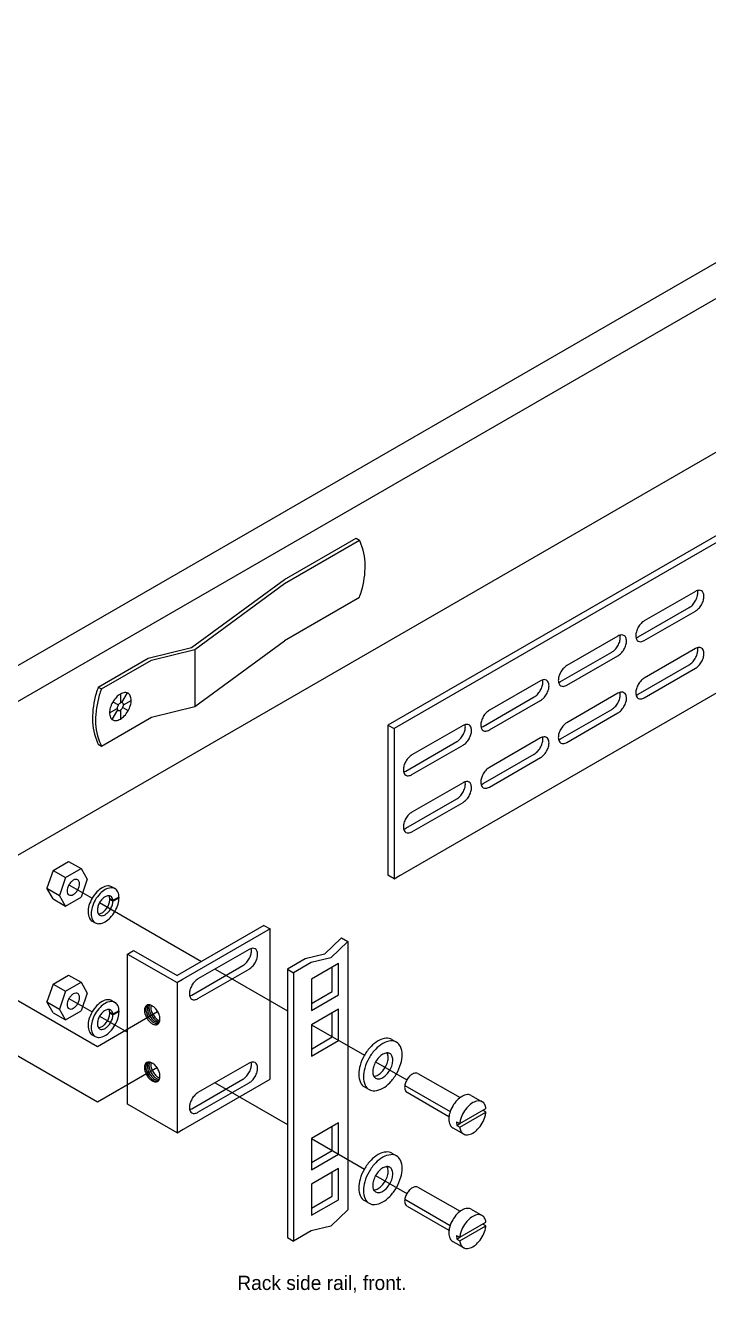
# Model space of a CAD drawing. Extents: x 176 to 779, y 118 to 489.
# Drawn here: x 392.4 to 583.3, y 123.1 to 477.5 of the extents above; entities that cross this region are included whole.
import ezdxf

# ---------------------------------------------------------------- set-up
doc = ezdxf.new("R2010")
doc.units = 0
doc.linetypes.add('CENT', pattern=[0])
for name, color, linetype in [('BESLAG', 7, 'CONTINUOUS'), ('LINIER', 5, 'CENT'), ('RACK', 7, 'CONTINUOUS')]:
    doc.layers.add(name, color=color, linetype=linetype)

# ---------------------------------------------------------------- blocks, each defined once
blk = doc.blocks.new('10757701')
at = {"layer": 'BESLAG', "color": 0}
for p, q in [((83.92, 97.8), (59.67, 83.8)), ((85.65, 96.8), (59.67, 81.8)), ((85.65, 54.8), (85.65, 96.8)), ((45.81, 47.8), (45.81, 89.8)), ((45.81, 89.8), (59.67, 81.8)), ((47.55, 90.8), (59.67, 83.8)), ((79.8, 91.08), (65.52, 82.83)), ((63.78, 78.33), (78.07, 86.58)), ((65.52, 77.33), (79.8, 85.58)), ((59.67, 81.8), (59.67, 39.8)), ((79.8, 59.28), (65.52, 51.03)), ((59.67, 39.8), (85.65, 54.8)), ((63.78, 46.53), (78.07, 54.78)), ((65.52, 45.53), (79.8, 53.78)), ((59.67, 39.8), (45.81, 47.8))]:
    blk.add_line(p, q, dxfattribs=at)
for points in [[(83.92, 97.8), (85.65, 96.8)], [(45.81, 89.8), (47.55, 90.8)], [(59.67, 81.8), (61.4, 82.8)], [(59.67, 39.8), (61.4, 40.8)]]:
    blk.add_lwpolyline(points, dxfattribs=at)
for points in [[(78.07, 86.58, 0.072341), (78.94, 87.27, 0.058752), (79.76, 88.36, 0.058752), (80.29, 89.61, 0.072341), (80.45, 90.7, 0.063289), (80.38, 91.32, 0.156851)], [(79.8, 85.58, 0.072341), (80.67, 86.27, 0.058752), (81.49, 87.36, 0.058752), (82.03, 88.61, 0.072341), (82.19, 89.7, 0.106617), (81.97, 90.72, 0.156851), (81.49, 91.25, 0.156851), (80.79, 91.4, 0.106617), (79.8, 91.08, 0.072341)], [(65.52, 82.83, 0.072341), (64.65, 82.14, 0.058752), (63.83, 81.05, 0.058752)], [(63.83, 81.05, 0.058752), (63.29, 79.8, 0.072341), (63.13, 78.7, 0.106617), (63.35, 77.69, 0.156851), (63.83, 77.16, 0.156851), (64.53, 77.01, 0.106617), (65.52, 77.33, 0.072341)], [(63.21, 78.09, 0.063289), (63.78, 78.33, 0.072341)], [(52.35, 75.48, 0.048258), (52.31, 75.05, 0.072341), (52.45, 74.06, 0.058752), (52.94, 72.92, 0.058752)], [(52.94, 72.92, 0.058752), (53.68, 71.93, 0.072341), (54.47, 71.3, 0.048258), (54.86, 71.13, 0.156851)], [(52.35, 59.48, 0.048258), (52.31, 59.05, 0.072341), (52.45, 58.06, 0.058752), (52.94, 56.92, 0.058752)], [(52.94, 56.92, 0.058752), (53.68, 55.93, 0.072341), (54.47, 55.3, 0.048258), (54.86, 55.13, 0.156851)], [(78.07, 54.78, 0.072341), (78.94, 55.47, 0.058752), (79.76, 56.56, 0.058752), (80.29, 57.81, 0.072341), (80.45, 58.9, 0.063289), (80.38, 59.52, 0.156851)], [(79.8, 53.78, 0.072341), (80.67, 54.47, 0.058752), (81.49, 55.56, 0.058752), (82.03, 56.81, 0.072341), (82.19, 57.9, 0.106617), (81.97, 58.92, 0.156851), (81.49, 59.45, 0.156851), (80.79, 59.6, 0.106617), (79.8, 59.28, 0.072341)], [(65.52, 51.03, 0.072341), (64.65, 50.34, 0.058752), (63.83, 49.25, 0.058752)], [(63.83, 49.25, 0.058752), (63.29, 48, 0.072341), (63.13, 46.9, 0.106617), (63.35, 45.89, 0.156851), (63.83, 45.36, 0.156851), (64.53, 45.21, 0.106617), (65.52, 45.53, 0.072341)], [(63.21, 46.29, 0.063289), (63.78, 46.53, 0.072341)]]:
    blk.add_lwpolyline(points, format="xyb", dxfattribs=at)
for points in [[(51.21, 71.92, 0.058752), (51.95, 70.93, 0.072341), (52.74, 70.3, 0.106617), (53.64, 70.02, 0.156851), (54.27, 70.15, 0.156851), (54.71, 70.63, 0.106617), (54.91, 71.55, 0.072341), (54.76, 72.55, 0.058752), (54.27, 73.69, 0.058752), (53.53, 74.68, 0.072341), (52.74, 75.3, 0.106617), (51.84, 75.59, 0.156851), (51.21, 75.46, 0.156851), (50.77, 74.98, 0.106617), (50.58, 74.05, 0.072341), (50.72, 73.06, 0.058752)], [(51.21, 55.92, 0.058752), (51.95, 54.93, 0.072341), (52.74, 54.3, 0.106617), (53.64, 54.02, 0.156851), (54.27, 54.15, 0.156851), (54.71, 54.63, 0.106617), (54.91, 55.55, 0.072341), (54.76, 56.55, 0.058752), (54.27, 57.69, 0.058752), (53.53, 58.68, 0.072341), (52.74, 59.3, 0.106617), (51.84, 59.59, 0.156851), (51.21, 59.46, 0.156851), (50.77, 58.98, 0.106617), (50.58, 58.05, 0.072341), (50.72, 57.06, 0.058752)]]:
    blk.add_lwpolyline(points, format="xyb", close=True, dxfattribs=at)

msp = doc.modelspace()

# ---------------------------------------------------------------- linework, layer by layer
at = {"layer": 'BESLAG', "color": 0}
for p, q in [((714.53, 409.35), (493.7, 281.85)), ((714.53, 407.35), (495.43, 280.85)), ((495.43, 238.85), (714.53, 365.35)), ((579.65, 319.23), (565.36, 310.98)), ((563.63, 306.48), (577.92, 314.73)), ((565.36, 305.48), (579.65, 313.73)), ((558, 306.73), (543.71, 298.48)), ((541.98, 293.98), (556.27, 302.23)), ((579.65, 303.23), (565.36, 294.98)), ((543.71, 292.98), (558, 301.23)), ((563.63, 290.48), (577.92, 298.73)), ((565.36, 289.48), (579.65, 297.73)), ((536.35, 294.23), (522.06, 285.98)), ((558, 290.73), (543.71, 282.48)), ((520.33, 281.48), (534.62, 289.73)), ((522.06, 280.48), (536.35, 288.73)), ((541.98, 277.98), (556.27, 286.23)), ((543.71, 276.98), (558, 285.23)), ((493.7, 281.85), (495.43, 280.85)), ((493.7, 281.85), (493.7, 239.85)), ((495.43, 280.85), (495.43, 238.85)), ((514.7, 281.73), (500.41, 273.48)), ((498.68, 268.98), (512.97, 277.23)), ((536.35, 278.23), (522.06, 269.98)), ((500.41, 267.98), (514.7, 276.23)), ((520.33, 265.48), (534.62, 273.73)), ((522.06, 264.48), (536.35, 272.73)), ((514.7, 265.73), (500.41, 257.48)), ((498.68, 252.98), (512.97, 261.23)), ((500.41, 251.98), (514.7, 260.23)), ((495.43, 238.85), (493.7, 239.85))]:
    msp.add_line(p, q, dxfattribs=at)
for points in [[(577.92, 314.73, 0.072341), (578.79, 315.41, 0.058752), (579.6, 316.5, 0.058752), (580.14, 317.75, 0.072341), (580.3, 318.85, 0.063289), (580.22, 319.47, 0.156851)], [(579.65, 313.73, 0.072341), (580.52, 314.41, 0.058752), (581.33, 315.5, 0.058752), (581.87, 316.75, 0.072341), (582.03, 317.85, 0.106617), (581.81, 318.86, 0.156851), (581.33, 319.39, 0.156851), (580.64, 319.54, 0.106617), (579.65, 319.23, 0.072341)], [(563.68, 309.2, 0.058752), (563.14, 307.95, 0.072341), (562.98, 306.85, 0.106617), (563.2, 305.84, 0.156851), (563.68, 305.31, 0.156851), (564.37, 305.16, 0.106617), (565.36, 305.48, 0.072341)], [(565.36, 310.98, 0.072341), (564.49, 310.29, 0.058752), (563.68, 309.2, 0.058752)], [(556.27, 302.23, 0.072341), (557.14, 302.91, 0.058752), (557.95, 304, 0.058752), (558.49, 305.25, 0.072341), (558.65, 306.35, 0.063289), (558.57, 306.97, 0.156851)], [(558, 301.23, 0.072341), (558.87, 301.91, 0.058752), (559.68, 303, 0.058752), (560.22, 304.25, 0.072341), (560.38, 305.35, 0.106617), (560.16, 306.36, 0.156851), (559.68, 306.89, 0.156851), (558.99, 307.04, 0.106617), (558, 306.73, 0.072341)], [(563.06, 306.24, 0.063289), (563.63, 306.48, 0.072341)], [(577.92, 298.73, 0.072341), (578.79, 299.41, 0.058752), (579.6, 300.5, 0.058752), (580.14, 301.75, 0.072341), (580.3, 302.85, 0.063289), (580.22, 303.47, 0.156851)], [(579.65, 297.73, 0.072341), (580.52, 298.41, 0.058752), (581.33, 299.5, 0.058752), (581.87, 300.75, 0.072341), (582.03, 301.85, 0.106617), (581.81, 302.86, 0.156851), (581.33, 303.39, 0.156851), (580.64, 303.54, 0.106617), (579.65, 303.23, 0.072341)], [(543.71, 298.48, 0.072341), (542.84, 297.79, 0.058752), (542.03, 296.7, 0.058752)], [(534.62, 289.73, 0.072341), (535.49, 290.41, 0.058752), (536.3, 291.5, 0.058752), (536.84, 292.75, 0.072341), (537, 293.85, 0.063289), (536.92, 294.47, 0.156851)], [(536.35, 288.73, 0.072341), (537.22, 289.41, 0.058752), (538.03, 290.5, 0.058752), (538.57, 291.75, 0.072341), (538.73, 292.85, 0.106617), (538.51, 293.86, 0.156851), (538.03, 294.39, 0.156851), (537.33, 294.54, 0.106617), (536.35, 294.23, 0.072341)], [(542.03, 296.7, 0.058752), (541.49, 295.45, 0.072341), (541.33, 294.35, 0.106617), (541.55, 293.34, 0.156851), (542.03, 292.81, 0.156851), (542.72, 292.66, 0.106617), (543.71, 292.98, 0.072341)], [(565.36, 294.98, 0.072341), (564.49, 294.29, 0.058752), (563.68, 293.2, 0.058752)], [(541.41, 293.74, 0.063289), (541.98, 293.98, 0.072341)], [(556.27, 286.23, 0.072341), (557.14, 286.91, 0.058752), (557.95, 288, 0.058752), (558.49, 289.25, 0.072341), (558.65, 290.35, 0.063289), (558.57, 290.97, 0.156851)], [(558, 285.23, 0.072341), (558.87, 285.91, 0.058752), (559.68, 287, 0.058752), (560.22, 288.25, 0.072341), (560.38, 289.35, 0.106617), (560.16, 290.36, 0.156851), (559.68, 290.89, 0.156851), (558.99, 291.04, 0.106617), (558, 290.73, 0.072341)], [(563.68, 293.2, 0.058752), (563.14, 291.95, 0.072341), (562.98, 290.85, 0.106617), (563.2, 289.84, 0.156851), (563.68, 289.31, 0.156851), (564.37, 289.16, 0.106617), (565.36, 289.48, 0.072341)], [(563.06, 290.24, 0.063289), (563.63, 290.48, 0.072341)], [(520.37, 284.2, 0.058752), (519.84, 282.95, 0.072341), (519.68, 281.85, 0.106617), (519.9, 280.84, 0.156851), (520.37, 280.31, 0.156851), (521.07, 280.16, 0.106617), (522.06, 280.48, 0.072341)], [(522.06, 285.98, 0.072341), (521.19, 285.29, 0.058752), (520.37, 284.2, 0.058752)], [(512.97, 277.23, 0.072341), (513.84, 277.91, 0.058752), (514.65, 279, 0.058752), (515.19, 280.25, 0.072341), (515.35, 281.35, 0.063289), (515.27, 281.97, 0.156851)], [(514.7, 276.23, 0.072341), (515.57, 276.91, 0.058752), (516.38, 278, 0.058752), (516.92, 279.25, 0.072341), (517.08, 280.35, 0.106617), (516.86, 281.36, 0.156851), (516.38, 281.89, 0.156851), (515.68, 282.04, 0.106617), (514.7, 281.73, 0.072341)], [(519.76, 281.24, 0.063289), (520.33, 281.48, 0.072341)], [(542.03, 280.7, 0.058752), (541.49, 279.45, 0.072341), (541.33, 278.35, 0.106617), (541.55, 277.34, 0.156851), (542.03, 276.81, 0.156851), (542.72, 276.66, 0.106617), (543.71, 276.98, 0.072341)], [(543.71, 282.48, 0.072341), (542.84, 281.79, 0.058752), (542.03, 280.7, 0.058752)], [(534.62, 273.73, 0.072341), (535.49, 274.41, 0.058752), (536.3, 275.5, 0.058752), (536.84, 276.75, 0.072341), (537, 277.85, 0.063289), (536.92, 278.47, 0.156851)], [(536.35, 272.73, 0.072341), (537.22, 273.41, 0.058752), (538.03, 274.5, 0.058752), (538.57, 275.75, 0.072341), (538.73, 276.85, 0.106617), (538.51, 277.86, 0.156851), (538.03, 278.39, 0.156851), (537.33, 278.54, 0.106617), (536.35, 278.23, 0.072341)], [(541.41, 277.74, 0.063289), (541.98, 277.98, 0.072341)], [(500.41, 273.48, 0.072341), (499.54, 272.79, 0.058752), (498.72, 271.7, 0.058752)], [(498.72, 271.7, 0.058752), (498.19, 270.45, 0.072341), (498.03, 269.35, 0.106617), (498.25, 268.34, 0.156851), (498.72, 267.81, 0.156851), (499.42, 267.66, 0.106617), (500.41, 267.98, 0.072341)], [(522.06, 269.98, 0.072341), (521.19, 269.29, 0.058752), (520.37, 268.2, 0.058752)], [(498.1, 268.74, 0.063289), (498.68, 268.98, 0.072341)], [(512.97, 261.23, 0.072341), (513.84, 261.91, 0.058752), (514.65, 263, 0.058752), (515.19, 264.25, 0.072341), (515.35, 265.35, 0.063289), (515.27, 265.97, 0.156851)], [(514.7, 260.23, 0.072341), (515.57, 260.91, 0.058752), (516.38, 262, 0.058752), (516.92, 263.25, 0.072341), (517.08, 264.35, 0.106617), (516.86, 265.36, 0.156851), (516.38, 265.89, 0.156851), (515.68, 266.04, 0.106617), (514.7, 265.73, 0.072341)], [(520.37, 268.2, 0.058752), (519.84, 266.95, 0.072341), (519.68, 265.85, 0.106617), (519.9, 264.84, 0.156851), (520.37, 264.31, 0.156851), (521.07, 264.16, 0.106617), (522.06, 264.48, 0.072341)], [(519.76, 265.24, 0.063289), (520.33, 265.48, 0.072341)], [(498.72, 255.7, 0.058752), (498.19, 254.45, 0.072341), (498.03, 253.35, 0.106617), (498.25, 252.34, 0.156851), (498.72, 251.81, 0.156851), (499.42, 251.66, 0.106617), (500.41, 251.98, 0.072341)], [(500.41, 257.48, 0.072341), (499.54, 256.79, 0.058752), (498.72, 255.7, 0.058752)], [(498.1, 252.74, 0.063289), (498.68, 252.98, 0.072341)]]:
    msp.add_lwpolyline(points, format="xyb", dxfattribs=at)
msp.add_lwpolyline([(495.43, 238.85), (497.16, 239.85)], dxfattribs=at)
at = {"layer": 'LINIER', "color": 0}
for points in [[(335.42, 236.54), (412.57, 192)], [(404.58, 237.16), (411.08, 233.42)], [(413.17, 232.21), (441.63, 215.77)], [(334.32, 221.65), (412.57, 176.48)], [(445.4, 213.6), (465.63, 201.92)], [(404.58, 205.36), (411.08, 201.62)], [(412.57, 192), (429.37, 201.7)], [(413.17, 200.41), (420.93, 195.92)], [(472.38, 198.02), (487.15, 189.49)], [(412.57, 176.48), (429.37, 186.18)], [(490.29, 187.68), (499.03, 182.64)], [(445.4, 181.8), (465.63, 170.12)], [(472.34, 166.25), (487.15, 157.69)], [(490.29, 155.88), (499.03, 150.84)]]:
    msp.add_lwpolyline(points, dxfattribs=at)
at = {"layer": 'RACK', "color": 0}
for p, q in [((439.74, 303.02), (439.74, 287.02)), ((416.87, 288.36), (418.4, 287.47)), ((418.95, 290.52), (418.95, 288.01)), ((418.95, 286.02), (418.95, 283.52)), ((419.62, 286.77), (421.16, 285.88)), ((400.18, 241.21), (404.51, 243.71)), ((403.64, 239.21), (407.97, 241.71)), ((403.64, 231.21), (407.97, 233.71)), ((400.18, 209.41), (404.51, 211.91)), ((403.64, 207.41), (407.97, 209.91)), ((403.64, 199.41), (407.97, 201.91))]:
    msp.add_line(p, q, dxfattribs=at)
for points in [[(310.7, 252.52), (700.41, 477.52)], [(319.36, 247.52), (709.07, 472.52)], [(324.99, 207.77), (709.07, 429.52)], [(464.85, 322.52), (484.87, 334.07)], [(464.85, 321.44), (485.73, 333.57)], [(484.87, 334.07), (485.73, 333.57)], [(438.87, 303.52), (464.85, 322.52)], [(439.74, 303.02), (464.85, 321.44)], [(464.85, 305.52), (485.76, 317.58)], [(439.74, 287.02), (464.85, 305.44)], [(426.75, 300.52), (438.87, 303.52)], [(427.62, 300.02), (439.74, 303.02)], [(412.77, 292.45), (426.75, 300.52)], [(413.64, 291.95), (427.62, 300.02)], [(412.77, 292.45), (413.64, 291.95)], [(419.4, 288.13), (420.94, 290.81)], [(419.79, 287.5), (421.96, 288.75)], [(413.66, 275.96), (427.62, 284.02)], [(415.9, 285.25), (418.06, 286.5)], [(416.67, 283.4), (418.21, 286.07)], [(427.62, 284.02), (439.74, 287.02)], [(412.8, 276.46), (413.66, 275.96)], [(400.18, 241.21), (398.45, 236.21)], [(400.18, 241.21), (403.64, 239.21)], [(404.51, 243.71), (407.97, 241.71)], [(407.97, 241.71), (409.7, 238.71)], [(403.64, 239.21), (401.91, 234.21)], [(409.7, 238.71), (407.97, 233.71)], [(400.18, 233.21), (398.45, 236.21)], [(398.45, 236.21), (401.91, 234.21)], [(403.64, 231.21), (401.91, 234.21)], [(416.59, 236.6), (417.45, 236.1)], [(400.18, 233.21), (403.64, 231.21)], [(416.8, 232.82), (415.99, 233.29)], [(416.86, 232.57), (416, 233.07)], [(416.8, 232.82), (418.59, 233.85)], [(416.86, 232.57), (418.59, 233.57)], [(411.08, 227.05), (411.94, 226.55)], [(480.78, 222.3), (475.99, 217.76), (470.57, 216.44), (465.63, 213.55)], [(482.51, 221.3), (477.72, 216.76), (472.3, 215.44), (467.36, 212.55)], [(480.78, 222.3), (482.51, 221.3)], [(482.51, 221.3), (482.51, 146.26)], [(465.63, 213.55), (465.63, 138.51)], [(465.63, 213.55), (467.36, 212.55)], [(472.34, 202), (479.91, 206.37), (479.91, 215.12), (472.34, 210.75), (472.34, 202)], [(472.34, 204), (478.18, 207.37), (478.18, 214.12)], [(400.18, 209.41), (398.45, 204.41)], [(400.18, 209.41), (403.64, 207.41)], [(404.51, 211.91), (407.97, 209.91)], [(407.97, 209.91), (409.7, 206.91)], [(467.36, 212.55), (467.36, 137.51)], [(403.64, 207.41), (401.91, 202.41)], [(409.7, 206.91), (407.97, 201.91)], [(398.45, 204.41), (401.91, 202.41)], [(400.18, 201.41), (398.45, 204.41)], [(403.64, 199.41), (401.91, 202.41)], [(416.59, 204.8), (417.45, 204.3)], [(416.8, 201.02), (418.59, 202.05)], [(472.34, 189.25), (479.91, 193.62), (479.91, 202.37), (472.34, 198), (472.34, 189.25)], [(400.18, 201.41), (403.64, 199.41)], [(416.8, 201.02), (415.99, 201.49)], [(416.86, 200.77), (416, 201.27)], [(416.86, 200.77), (418.59, 201.77)], [(472.34, 191.25), (478.18, 194.62), (478.18, 201.37)], [(411.08, 195.25), (411.94, 194.75)], [(494.81, 193.91), (496.11, 193.16)], [(502.09, 184.4), (513.92, 177.68)], [(498.44, 181.06), (511.12, 173.74)], [(487.15, 180.65), (488.45, 179.9)], [(499.05, 179.14), (510.78, 172.37)], [(517.02, 178.26), (520.03, 176.52)], [(513.79, 170.39), (521.1, 174.61)], [(521.1, 173.61), (520.24, 174.11)], [(472.34, 157.5), (479.91, 161.87), (479.91, 170.62), (472.34, 166.25), (472.34, 157.5)], [(512.92, 170.89), (512.93, 169.89), (513.8, 169.39)], [(512.92, 170.89), (513.79, 170.39)], [(512.93, 169.89), (513.79, 170.39)], [(513.8, 169.39), (521.1, 173.61)], [(472.34, 159.5), (478.18, 162.87), (478.18, 169.62)], [(511.81, 169.24), (515, 167.41)], [(494.81, 162.11), (496.11, 161.36)], [(472.34, 144.75), (479.91, 149.12), (479.91, 157.87), (472.34, 153.5), (472.34, 144.75)], [(472.34, 146.75), (478.18, 150.12), (478.18, 156.87)], [(502.09, 152.6), (513.92, 145.88)], [(487.15, 148.85), (488.45, 148.1)], [(498.44, 149.26), (511.12, 141.94)], [(482.51, 146.26), (477.72, 141.72), (472.3, 140.4), (467.36, 137.51)], [(499.05, 147.34), (510.78, 140.57)], [(517.02, 146.46), (520.03, 144.72)], [(513.79, 138.59), (521.1, 142.81)], [(513.8, 137.59), (521.1, 141.81)], [(521.1, 141.81), (520.24, 142.31)], [(465.63, 138.51), (467.36, 137.51)], [(512.92, 139.09), (513.79, 138.59)], [(512.92, 139.09), (512.93, 138.09), (513.8, 137.59)], [(512.93, 138.09), (513.79, 138.59)], [(511.81, 137.44), (515, 135.61)]]:
    msp.add_lwpolyline(points, dxfattribs=at)
for points in [[(485.76, 317.58, 0.012115), (486.33, 319.34, 0.072341), (487.37, 326.52, 0.106617), (485.94, 333.15, 0.015485), (485.73, 333.57, 0.156851)], [(412.77, 292.45, 0.012115), (412.2, 290.69, 0.072341), (411.16, 283.52, 0.106617), (412.59, 276.89, 0.015485), (412.8, 276.46, 0.156851)], [(413.64, 291.95, 0.012115), (413.07, 290.19, 0.072341), (412.03, 283.02, 0.106617), (413.46, 276.39, 0.015485), (413.66, 275.96, 0.156851)], [(416.59, 236.6, 0.156851), (415.45, 236.84, 0.106617), (413.83, 236.32, 0.072341), (412.41, 235.2, 0.058752), (411.08, 233.42, 0.058752)], [(412.8, 229.03, 0.032716), (412.93, 229.04, 0.106617), (413.83, 229.32, 0.072341), (414.62, 229.95, 0.058752), (415.36, 230.94, 0.058752), (415.85, 232.08, 0.072341), (416, 233.07, 0.106617), (415.8, 234, 0.032716), (415.73, 234.12, 0.156851)], [(411.08, 233.42, 0.058752), (410.19, 231.37, 0.072341), (409.93, 229.57, 0.106617), (410.29, 227.92, 0.156851), (411.08, 227.05, 0.156851)], [(416.59, 204.8, 0.156851), (415.45, 205.04, 0.106617), (413.83, 204.52, 0.072341), (412.41, 203.4, 0.058752), (411.08, 201.62, 0.058752)], [(412.8, 197.23, 0.032716), (412.93, 197.24, 0.106617), (413.83, 197.52, 0.072341), (414.62, 198.15, 0.058752), (415.36, 199.14, 0.058752), (415.85, 200.28, 0.072341), (416, 201.27, 0.106617), (415.8, 202.2, 0.032716), (415.73, 202.32, 0.156851)], [(426.51, 203.67, 0.096323), (426.27, 203.34, 0.106617), (426.07, 202.42, 0.072341), (426.22, 201.43, 0.058752), (426.71, 200.29, 0.058752)], [(426.77, 203.72, 0.032716), (426.71, 203.59, 0.106617), (426.51, 202.67, 0.072341), (426.65, 201.68, 0.058752), (427.14, 200.54, 0.058752)], [(427.08, 203.69, 0.087677), (426.94, 202.92, 0.072341), (427.08, 201.93, 0.058752), (427.57, 200.79, 0.058752)], [(411.08, 201.62, 0.058752), (410.19, 199.57, 0.072341), (409.93, 197.77, 0.106617), (410.29, 196.12, 0.156851), (411.08, 195.25, 0.156851)], [(426.71, 200.29, 0.058752), (427.45, 199.3, 0.072341), (428.24, 198.67, 0.106617), (429.14, 198.38, 0.096323), (429.54, 198.42, 0.156851)], [(427.14, 200.54, 0.058752), (427.88, 199.55, 0.072341), (428.67, 198.92, 0.106617), (429.57, 198.63, 0.032716), (429.71, 198.63, 0.156851)], [(427.57, 200.79, 0.058752), (428.31, 199.8, 0.072341), (429.1, 199.17, 0.087677), (429.84, 198.91, 0.156851)], [(494.81, 193.91, 0.156851), (493.22, 194.25, 0.106617), (490.98, 193.53, 0.072341), (489, 191.97, 0.058752), (487.15, 189.49, 0.058752)], [(487.15, 189.49, 0.058752), (485.93, 186.65, 0.072341), (485.57, 184.16, 0.106617), (486.06, 181.86, 0.156851), (487.15, 180.65, 0.0719)], [(489.75, 183.65, 0.011614), (489.81, 183.66, 0.106617), (490.98, 184.03, 0.072341), (492.01, 184.84, 0.058752), (492.97, 186.13, 0.058752), (493.61, 187.61, 0.072341), (493.79, 188.91, 0.106617), (493.54, 190.11, 0.011614), (493.51, 190.16, 0.156851)], [(426.51, 187.48, 0.096323), (426.27, 187.15, 0.106617), (426.07, 186.23, 0.072341), (426.22, 185.23, 0.058752), (426.71, 184.09, 0.058752)], [(426.77, 187.52, 0.032716), (426.71, 187.4, 0.106617), (426.51, 186.48, 0.072341), (426.65, 185.48, 0.058752), (427.14, 184.34, 0.058752)], [(427.08, 187.49, 0.087677), (426.94, 186.73, 0.072341), (427.08, 185.73, 0.058752), (427.57, 184.59, 0.058752)], [(427.14, 184.34, 0.058752), (427.88, 183.35, 0.072341), (428.67, 182.73, 0.106617), (429.57, 182.44, 0.032716), (429.71, 182.43, 0.156851)], [(427.57, 184.59, 0.058752), (428.31, 183.6, 0.072341), (429.1, 182.98, 0.087677), (429.84, 182.71, 0.156851)], [(502.09, 184.4, 0.156851), (501.46, 184.54, 0.106617), (500.56, 184.25, 0.072341), (499.77, 183.63, 0.058752), (499.03, 182.64, 0.058752)], [(426.71, 184.09, 0.058752), (427.45, 183.1, 0.072341), (428.24, 182.48, 0.106617), (429.14, 182.19, 0.096323), (429.54, 182.23, 0.156851)], [(499.03, 182.64, 0.058752), (498.54, 181.5, 0.072341), (498.39, 180.5, 0.106617), (498.59, 179.58, 0.156851), (499.03, 179.1, 0.156851)], [(517.02, 178.26, 0.156851), (515.94, 178.49, 0.106617), (514.42, 178, 0.072341), (513.07, 176.94, 0.058752), (511.81, 175.25, 0.058752)], [(511.81, 175.25, 0.058752), (510.98, 173.32, 0.072341), (510.73, 171.63, 0.106617), (511.07, 170.06, 0.156851), (511.81, 169.24, 0.156851)], [(521.1, 174.61, 0.074799), (520.79, 175.69, 0.156851), (520.05, 176.51, 0.156851), (518.97, 176.74, 0.106617), (517.45, 176.25, 0.072341), (516.1, 175.19, 0.058752), (514.84, 173.5, 0.058752)], [(514.84, 173.5, 0.058752), (514.01, 171.57, 0.050877), (513.79, 170.39, 0.106617)], [(513.8, 169.39, 0.074246), (514.1, 168.31, 0.156851), (514.84, 167.49, 0.156851), (515.92, 167.26, 0.106617), (517.45, 167.75, 0.072341), (518.79, 168.81, 0.058752), (520.05, 170.5, 0.058752), (520.88, 172.43, 0.050481), (521.1, 173.61, 0.106617)], [(494.81, 162.11, 0.156851), (493.22, 162.45, 0.106617), (490.98, 161.73, 0.072341), (489, 160.17, 0.058752), (487.15, 157.69, 0.058752)], [(487.15, 157.69, 0.058752), (485.93, 154.85, 0.072341), (485.57, 152.36, 0.106617), (486.06, 150.06, 0.156851), (487.15, 148.85, 0.0719)], [(489.75, 151.85, 0.011614), (489.81, 151.86, 0.106617), (490.98, 152.23, 0.072341), (492.01, 153.04, 0.058752), (492.97, 154.33, 0.058752), (493.61, 155.81, 0.072341), (493.79, 157.11, 0.106617), (493.54, 158.31, 0.011614), (493.51, 158.36, 0.156851)], [(502.09, 152.6, 0.156851), (501.46, 152.74, 0.106617), (500.56, 152.45, 0.072341), (499.77, 151.83, 0.058752), (499.03, 150.84, 0.058752)], [(499.03, 150.84, 0.058752), (498.54, 149.7, 0.072341), (498.39, 148.7, 0.106617), (498.59, 147.78, 0.156851), (499.03, 147.3, 0.156851)], [(517.02, 146.46, 0.156851), (515.94, 146.69, 0.106617), (514.42, 146.2, 0.072341), (513.07, 145.14, 0.058752), (511.81, 143.45, 0.058752)], [(511.81, 143.45, 0.058752), (510.98, 141.52, 0.072341), (510.73, 139.83, 0.106617), (511.07, 138.26, 0.156851), (511.81, 137.44, 0.156851)], [(513.8, 137.59, 0.074246), (514.1, 136.51, 0.156851), (514.84, 135.69, 0.156851), (515.92, 135.46, 0.106617), (517.45, 135.95, 0.072341), (518.79, 137.01, 0.058752), (520.05, 138.7, 0.058752), (520.88, 140.63, 0.050481), (521.1, 141.81, 0.106617)], [(521.1, 142.81, 0.074799), (520.79, 143.89, 0.156851), (520.05, 144.71, 0.156851), (518.97, 144.94, 0.106617), (517.45, 144.45, 0.072341), (516.1, 143.39, 0.058752), (514.84, 141.7, 0.058752)], [(514.84, 141.7, 0.058752), (514.01, 139.77, 0.050877), (513.79, 138.59, 0.106617)]]:
    msp.add_lwpolyline(points, format="xyb", dxfattribs=at)
for points in [[(416.81, 288.25, 0.058752), (416.13, 286.66, 0.072341), (415.92, 285.27, 0.106617), (416.2, 283.98, 0.156851), (416.81, 283.3, 0.156851), (417.7, 283.11, 0.106617), (418.95, 283.52, 0.072341), (420.06, 284.39, 0.058752), (421.1, 285.78, 0.058752), (421.78, 287.37, 0.072341), (421.99, 288.77, 0.106617), (421.71, 290.05, 0.156851), (421.1, 290.73, 0.156851), (420.21, 290.92, 0.106617), (418.95, 290.52, 0.072341), (417.85, 289.64, 0.058752)], [(418.34, 287.37, 0.058752), (418.15, 286.91, 0.072341), (418.09, 286.52, 0.106617), (418.17, 286.15, 0.156851), (418.34, 285.95, 0.156851), (418.6, 285.9, 0.106617), (418.95, 286.02, 0.072341), (419.27, 286.26, 0.058752), (419.57, 286.66, 0.058752), (419.76, 287.12, 0.072341), (419.82, 287.52, 0.106617), (419.74, 287.88, 0.156851), (419.57, 288.08, 0.156851), (419.31, 288.13, 0.106617), (418.95, 288.02, 0.072341), (418.64, 287.77, 0.058752)], [(404.58, 237.16, 0.058752), (404.19, 236.25, 0.072341), (404.08, 235.46, 0.106617), (404.23, 234.72, 0.156851), (404.58, 234.34, 0.156851), (405.09, 234.23, 0.106617), (405.81, 234.46, 0.072341), (406.44, 234.96, 0.058752), (407.03, 235.75, 0.058752), (407.42, 236.66, 0.072341), (407.54, 237.46, 0.106617), (407.38, 238.19, 0.156851), (407.03, 238.58, 0.156851), (406.53, 238.69, 0.106617), (405.81, 238.46, 0.072341), (405.18, 237.96, 0.058752)], [(411.94, 232.92, 0.058752), (411.06, 230.87, 0.072341), (410.8, 229.07, 0.106617), (411.16, 227.42, 0.156851), (411.94, 226.55, 0.156851), (413.08, 226.31, 0.106617), (414.7, 226.82, 0.072341), (416.12, 227.95, 0.058752), (417.45, 229.73, 0.058752), (418.33, 231.78, 0.072341), (418.59, 233.57, 0.106617), (418.24, 235.23, 0.156851), (417.45, 236.1, 0.156851), (416.31, 236.34, 0.106617), (414.7, 235.82, 0.072341), (413.27, 234.7, 0.058752)], [(413.17, 232.21, 0.058752), (412.68, 231.07, 0.072341), (412.53, 230.07, 0.106617), (412.73, 229.15, 0.156851), (413.17, 228.67, 0.156851), (413.8, 228.54, 0.106617), (414.7, 228.82, 0.072341), (415.49, 229.45, 0.058752), (416.23, 230.44, 0.058752), (416.72, 231.58, 0.072341), (416.86, 232.57, 0.106617), (416.66, 233.5, 0.156851), (416.23, 233.98, 0.156851), (415.59, 234.11, 0.106617), (414.7, 233.82, 0.072341), (413.91, 233.2, 0.058752)], [(404.58, 205.36, 0.058752), (404.19, 204.45, 0.072341), (404.08, 203.66, 0.106617), (404.23, 202.92, 0.156851), (404.58, 202.54, 0.156851), (405.09, 202.43, 0.106617), (405.81, 202.66, 0.072341), (406.44, 203.16, 0.058752), (407.03, 203.95, 0.058752), (407.42, 204.86, 0.072341), (407.54, 205.66, 0.106617), (407.38, 206.39, 0.156851), (407.03, 206.78, 0.156851), (406.53, 206.89, 0.106617), (405.81, 206.66, 0.072341), (405.18, 206.16, 0.058752)], [(411.94, 201.12, 0.058752), (411.06, 199.07, 0.072341), (410.8, 197.27, 0.106617), (411.16, 195.62, 0.156851), (411.94, 194.75, 0.156851), (413.08, 194.51, 0.106617), (414.7, 195.02, 0.072341), (416.12, 196.15, 0.058752), (417.45, 197.93, 0.058752), (418.33, 199.98, 0.072341), (418.59, 201.77, 0.106617), (418.24, 203.43, 0.156851), (417.45, 204.3, 0.156851), (416.31, 204.54, 0.106617), (414.7, 204.02, 0.072341), (413.27, 202.9, 0.058752)], [(413.17, 200.41, 0.058752), (412.68, 199.27, 0.072341), (412.53, 198.27, 0.106617), (412.73, 197.35, 0.156851), (413.17, 196.87, 0.156851), (413.8, 196.74, 0.106617), (414.7, 197.02, 0.072341), (415.49, 197.65, 0.058752), (416.23, 198.64, 0.058752), (416.72, 199.78, 0.072341), (416.86, 200.77, 0.106617), (416.66, 201.7, 0.156851), (416.23, 202.18, 0.156851), (415.59, 202.31, 0.106617), (414.7, 202.02, 0.072341), (413.91, 201.4, 0.058752)], [(488.45, 188.74, 0.058752), (487.23, 185.9, 0.072341), (486.87, 183.41, 0.106617), (487.36, 181.11, 0.156851), (488.45, 179.9, 0.156851), (490.04, 179.56, 0.106617), (492.28, 180.28, 0.072341), (494.25, 181.84, 0.058752), (496.11, 184.32, 0.058752), (497.33, 187.17, 0.072341), (497.69, 189.66, 0.106617), (497.19, 191.96, 0.156851), (496.11, 193.16, 0.156851), (494.52, 193.5, 0.106617), (492.28, 192.78, 0.072341), (490.3, 191.22, 0.058752)], [(490.29, 187.68, 0.058752), (489.65, 186.2, 0.072341), (489.46, 184.91, 0.106617), (489.72, 183.71, 0.156851), (490.29, 183.09, 0.156851), (491.11, 182.91, 0.106617), (492.28, 183.28, 0.072341), (493.31, 184.09, 0.058752), (494.27, 185.38, 0.058752), (494.9, 186.86, 0.072341), (495.09, 188.16, 0.106617), (494.83, 189.36, 0.156851), (494.27, 189.98, 0.156851), (493.44, 190.16, 0.106617), (492.28, 189.78, 0.072341), (491.25, 188.97, 0.058752)], [(488.45, 156.94, 0.058752), (487.23, 154.1, 0.072341), (486.87, 151.61, 0.106617), (487.36, 149.31, 0.156851), (488.45, 148.1, 0.156851), (490.04, 147.76, 0.106617), (492.28, 148.48, 0.072341), (494.25, 150.04, 0.058752), (496.11, 152.52, 0.058752), (497.33, 155.37, 0.072341), (497.69, 157.86, 0.106617), (497.19, 160.16, 0.156851), (496.11, 161.36, 0.156851), (494.52, 161.7, 0.106617), (492.28, 160.98, 0.072341), (490.3, 159.42, 0.058752)], [(490.29, 155.88, 0.058752), (489.65, 154.4, 0.072341), (489.46, 153.11, 0.106617), (489.72, 151.91, 0.156851), (490.29, 151.29, 0.156851), (491.11, 151.11, 0.106617), (492.28, 151.48, 0.072341), (493.31, 152.29, 0.058752), (494.27, 153.58, 0.058752), (494.9, 155.06, 0.072341), (495.09, 156.36, 0.106617), (494.83, 157.56, 0.156851), (494.27, 158.18, 0.156851), (493.44, 158.36, 0.106617), (492.28, 157.98, 0.072341), (491.25, 157.17, 0.058752)]]:
    msp.add_lwpolyline(points, format="xyb", close=True, dxfattribs=at)

# ---------------------------------------------------------------- block references
msp.add_blockref('10757701', (375.12, 128.02), dxfattribs=at)

# ---------------------------------------------------------------- texts
msp.add_text('Rack side rail, front.', height=4, dxfattribs=at).set_placement((451.64, 123.86))

doc.saveas('drawing.dxf')
